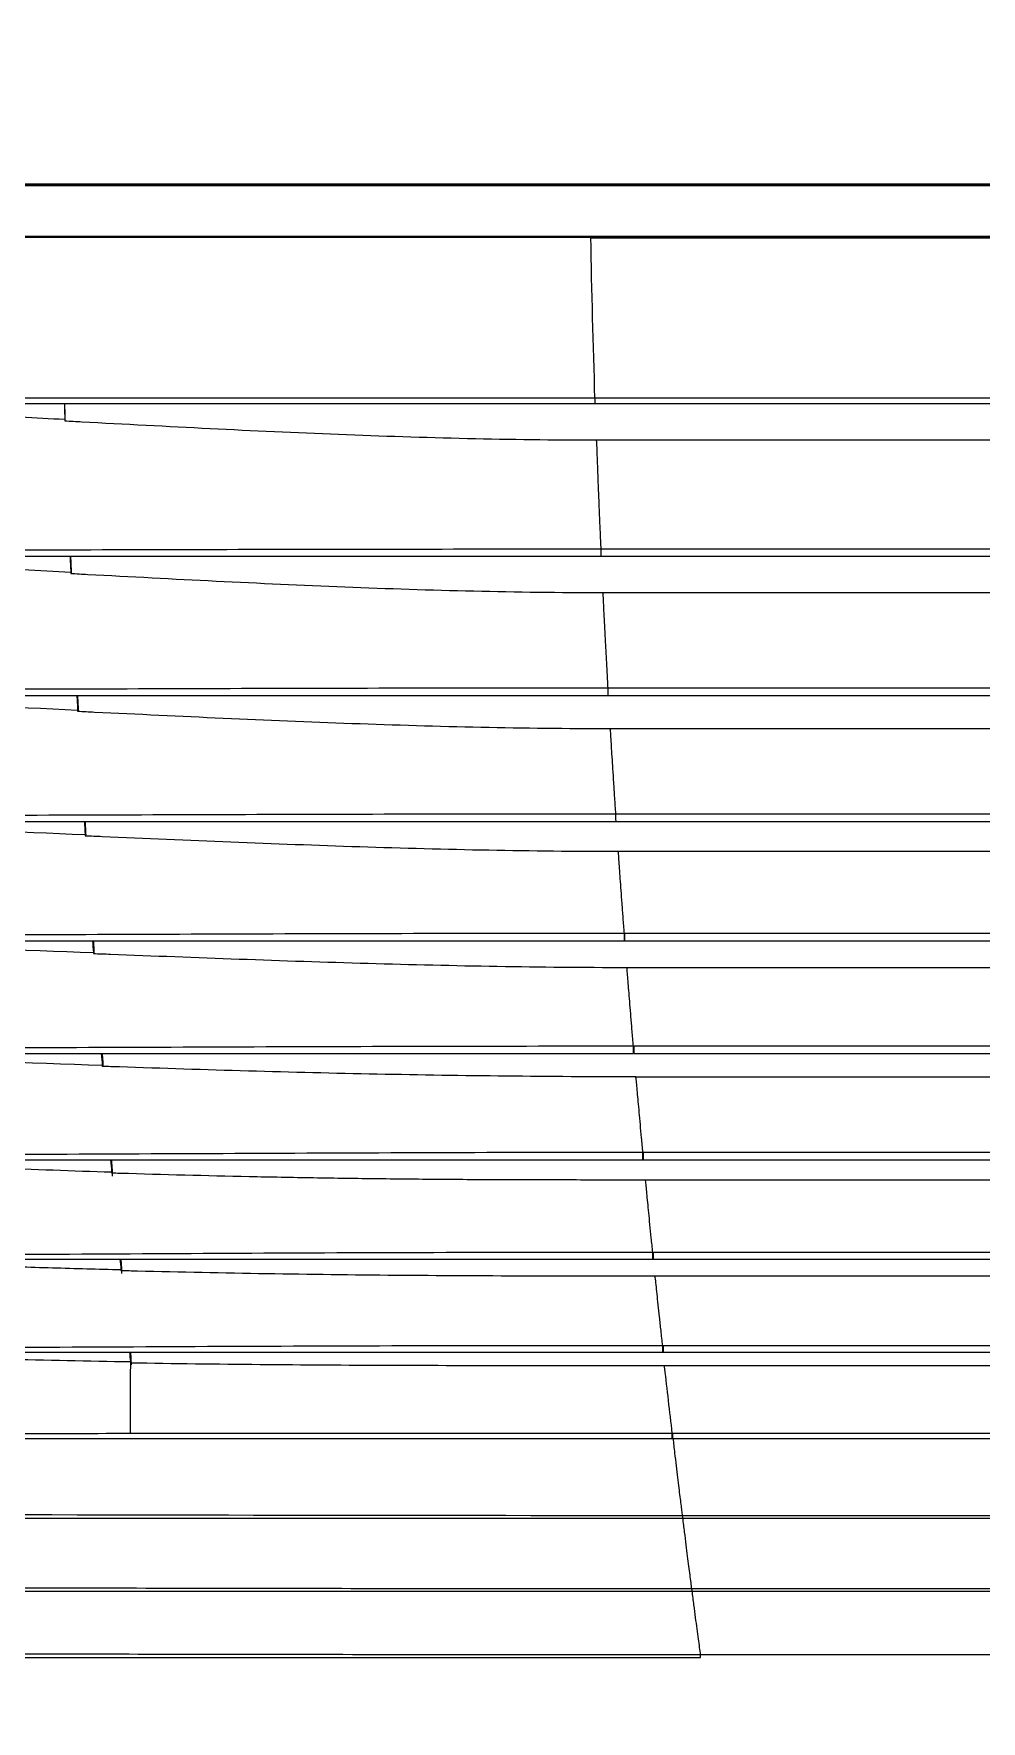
# Model space of a CAD drawing. Header units: millimetres. Extents: x 11242 to 497835, y 4200 to 105100.
# Drawn here: x 275034 to 275176.9, y 45985.9 to 46240.2 of the extents above; entities that cross this region are included whole.
import ezdxf
from ezdxf.xclip import XClip

# ---------------------------------------------------------------- set-up
doc = ezdxf.new("R2010")
doc.units = ezdxf.units.MM
doc.header["$LTSCALE"] = 200
doc.header["$XCLIPFRAME"] = 0
for name, color, linetype in [('# LG-AIRCON', 240, 'Continuous'), ('# 냉난방설비', 4, 'Continuous'), ('CEIL-암면흡음텍스', 251, 'Continuous')]:
    doc.layers.add(name, color=color, linetype=linetype)

# ---------------------------------------------------------------- blocks, each defined once
blk = doc.blocks.new('A$C7F214049')
at = {"layer": '# LG-AIRCON', "color": 0}
for p, q in [((923.8, 189.8), (236.16, 189.8)), ((236.16, 189), (923.8, 189)), ((156.27, 187.15), (156.25, 187.61)), ((236.38, 183.5), (362.68, 183.5)), ((922.92, 167.02), (237.04, 167.02)), ((237.08, 166), (922.88, 166)), ((157.17, 163.9), (157.14, 164.63)), ((157.14, 164.54), (157.16, 164.03)), ((237.37, 160.5), (362.68, 160.5)), ((921.87, 146.1), (238.09, 146.1)), ((238.15, 145), (921.81, 145)), ((238.45, 140), (362.68, 140)), ((159.35, 124.46), (159.31, 125.13)), ((159.31, 125.03), (159.35, 124.55)), ((920.71, 127.11), (239.25, 127.11)), ((239.33, 126), (920.63, 126)), ((239.64, 121.5), (362.68, 121.5)), ((919.34, 109.12), (240.62, 109.12)), ((240.62, 108), (919.34, 108)), ((240.93, 104), (362.68, 104)), ((917.96, 92.11), (242, 92.11)), ((161.95, 89.73), (161.9, 90.34)), ((161.9, 90.22), (161.94, 89.81)), ((242, 91), (917.96, 91)), ((242.31, 87.5), (362.68, 87.5)), ((916.51, 76.11), (243.45, 76.11)), ((243.45, 75), (916.51, 75)), ((243.74, 72), (362.68, 72)), ((915.03, 61.03), (244.93, 61.03)), ((244.93, 60), (915.03, 60)), ((245.24, 57.5), (362.68, 57.5)), ((913.53, 46.98), (246.43, 46.98)), ((246.43, 46), (913.53, 46)), ((246.68, 44), (362.68, 44)), ((912.09, 33.76), (247.87, 33.76)), ((247.87, 33), (912.09, 33)), ((910.64, 21.35), (249.32, 21.35)), ((249.36, 21), (910.6, 21)), ((909.24, 10.33), (250.72, 10.33)), ((250.76, 10), (909.2, 10)), ((907.91, 0.36), (252.05, 0.36))]:
    blk.add_line(p, q, dxfattribs=at)
for points, knots in [([(0.95, 221.94), (6.89, 221.94), (12.88, 221.94), (24.85, 221.94), (30.84, 221.94), (48.84, 221.94), (60.86, 221.94), (96.96, 221.94), (121.09, 221.94), (169.36, 221.94), (193.52, 221.94), (241.83, 221.94), (265.99, 221.94), (386.76, 221.94), (483.38, 221.94), (580, 221.94)], [0, 0, 0, 0, 0.03125, 0.03125, 0.0625, 0.0625, 0.125, 0.125, 0.25, 0.25, 0.375, 0.375, 0.5, 0.5, 1, 1, 1, 1]), ([(1.02, 222.08), (5.84, 222.05), (10.68, 222.07), (20.38, 222.08), (25.23, 222.08), (39.8, 222.08), (49.53, 222.08), (78.75, 222.08), (98.27, 222.09), (137.37, 222.08), (156.93, 222.08), (196.07, 222.08), (215.64, 222.08), (235.21, 222.08)], [0, 0, 0, 0, 0.0625, 0.0625, 0.125, 0.125, 0.25, 0.25, 0.5, 0.5, 0.75, 0.75, 1, 1, 1, 1]), ([(580, 221.8), (483.39, 221.8), (386.78, 221.8), (266.01, 221.8), (241.86, 221.8), (193.56, 221.8), (169.41, 221.8), (121.16, 221.8), (97.04, 221.8), (60.93, 221.8), (48.92, 221.8), (30.92, 221.8), (24.93, 221.8), (12.95, 221.8), (6.96, 221.8), (1.02, 221.8)], [0, 0, 0, 0, 0.5, 0.5, 0.625, 0.625, 0.75, 0.75, 0.875, 0.875, 0.9375, 0.9375, 0.96875, 0.96875, 1, 1, 1, 1]), ([(235.21, 221.94), (215.64, 221.94), (196.07, 221.94), (156.93, 221.94), (137.37, 221.94), (98.28, 221.95), (78.76, 221.94), (49.53, 221.94), (39.8, 221.94), (25.24, 221.94), (20.38, 221.94), (10.69, 221.93), (5.85, 221.91), (1.03, 221.94)], [0, 0, 0, 0, 0.25, 0.25, 0.5, 0.5, 0.75, 0.75, 0.875, 0.875, 0.9375, 0.9375, 1, 1, 1, 1]), ([(443.67, 222), (392.53, 222), (341.38, 222), (266.1, 222), (241.95, 222), (193.66, 222), (169.52, 222), (121.28, 222), (97.18, 222), (61.05, 222), (49.02, 222), (30.97, 222), (24.96, 222), (13.13, 222), (7.32, 222), (1.51, 222)], [0, 0, 0, 0, 0.346652, 0.346652, 0.510321, 0.510321, 0.673991, 0.673991, 0.83766, 0.83766, 0.919495, 0.919495, 0.960412, 0.960412, 1, 1, 1, 1]), ([(235.21, 222.08), (247.56, 222.08), (259.91, 222.09), (279.86, 222.08), (287.46, 222.08), (310.26, 222.08), (325.46, 222.08), (348.25, 222.08), (355.85, 222.08), (378.64, 222.08), (393.84, 222.08), (424.23, 222.08), (439.43, 222.08), (462.23, 222.08), (469.82, 222.08), (492.62, 222.08), (507.82, 222.08), (538.21, 222.08), (553.41, 222.08), (572.4, 222.08), (576.2, 222.08), (580, 222.08)], [0, 0, 0, 0, 0.107476, 0.107476, 0.173589, 0.173589, 0.305814, 0.305814, 0.371927, 0.371927, 0.504153, 0.504153, 0.636379, 0.636379, 0.702492, 0.702492, 0.834718, 0.834718, 0.966944, 0.966944, 1, 1, 1, 1]), ([(1.13, 214.2), (7.08, 214.2), (13.07, 214.2), (25.04, 214.2), (31.03, 214.2), (49.02, 214.2), (61.04, 214.2), (97.14, 214.2), (121.25, 214.2), (169.49, 214.2), (193.64, 214.2), (241.93, 214.2), (266.08, 214.2), (386.82, 214.2), (483.41, 214.2), (580, 214.2)], [0, 0, 0, 0, 0.03125, 0.03125, 0.0625, 0.0625, 0.125, 0.125, 0.25, 0.25, 0.375, 0.375, 0.5, 0.5, 1, 1, 1, 1]), ([(580, 214), (483.46, 214), (386.91, 214), (266.23, 214), (242.09, 214), (193.83, 214), (169.7, 214), (121.48, 214), (97.38, 214), (61.27, 214), (49.24, 214), (31.21, 214), (25.19, 214), (13.18, 214), (7.17, 214), (1.17, 214)], [0, 0, 0, 0, 0.5, 0.5, 0.625, 0.625, 0.75, 0.75, 0.875, 0.875, 0.9375, 0.9375, 0.96875, 0.96875, 1, 1, 1, 1]), ([(223.57, 214), (218.77, 214), (202.39, 214), (186.02, 214), (174.44, 214)], [0, 0, 0, 0, 0.293157, 1, 1, 1, 1]), ([(127.67, 189), (145.74, 189), (163.82, 189), (199.99, 189), (218.07, 189), (236.16, 189)], [0, 0, 0, 0, 0.5, 0.5, 1, 1, 1, 1]), ([(236.16, 189.8), (218.07, 189.8), (199.99, 189.8), (163.82, 189.8), (145.74, 189.8), (127.67, 189.8)], [0, 0, 0, 0, 0.5, 0.5, 1, 1, 1, 1]), ([(156.25, 187.61), (156.25, 187.66), (156.25, 187.71), (156.24, 188.08), (156.23, 188.41), (156.21, 188.83), (156.21, 188.91), (156.21, 189)], [0, 0, 0, 0, 0.105618, 0.105618, 0.816744, 0.816744, 1, 1, 1, 1]), ([(156.22, 186.56), (151.77, 186.8), (147.33, 187.04), (137.88, 187.52), (132.89, 187.76), (127.89, 187.97)], [0, 0, 0, 0, 0.47145, 0.47145, 1, 1, 1, 1]), ([(156.22, 186.38), (157.07, 186.33), (164.38, 185.94), (178.13, 185.21), (197.49, 184.31), (216.91, 183.67), (229.88, 183.5), (236.37, 183.5)], [0, 0, 0, 0, 0.032047, 0.274035, 0.516024, 0.758012, 1, 1, 1, 1]), ([(156.27, 186.37), (156.27, 186.38), (156.27, 186.38), (156.27, 186.49), (156.27, 186.6), (156.27, 186.8), (156.27, 186.89), (156.27, 187.04), (156.27, 187.11), (156.27, 187.15)], [0, 0, 0, 0, 0.008299, 0.008299, 0.338366, 0.338366, 0.669206, 0.669206, 1, 1, 1, 1]), ([(236.38, 183.31), (236.4, 182.87), (236.43, 181.99), (236.49, 180.41), (236.55, 178.63), (236.63, 176.65), (236.72, 174.48), (236.81, 172.14), (236.92, 169.66), (237, 167.91), (237.04, 167.02)], [0, 0, 0, 0, 0.118438, 0.238912, 0.361413, 0.485849, 0.612076, 0.739931, 0.869266, 1, 1, 1, 1]), ([(237.04, 167.02), (218.8, 167.02), (200.57, 167), (164.11, 166.92), (145.88, 166.87), (127.67, 166.84)], [0, 0, 0, 0, 0.5, 0.5, 1, 1, 1, 1]), ([(127.67, 166), (145.89, 166), (164.13, 166), (200.6, 166), (218.84, 166), (237.08, 166)], [0, 0, 0, 0, 0.5, 0.5, 1, 1, 1, 1]), ([(157.08, 166), (157.08, 165.95), (157.08, 165.91), (157.09, 165.64), (157.1, 165.42), (157.12, 164.98), (157.13, 164.76), (157.14, 164.54)], [0, 0, 0, 0, 0.096424, 0.096424, 0.548292, 0.548292, 1, 1, 1, 1]), ([(237.04, 167.02), (237.04, 166.92), (237.03, 166.71), (237.04, 166.37), (237.06, 166.07), (237.07, 166.02), (237.08, 166)], [0, 0, 0, 0, 0.204948, 0.439996, 0.70506, 1, 1, 1, 1]), ([(157.11, 163.38), (157.96, 163.33), (165.28, 162.94), (179.05, 162.21), (198.43, 161.31), (217.86, 160.67), (230.85, 160.5), (237.34, 160.5)], [0, 0, 0, 0, 0.032102, 0.274077, 0.516051, 0.758026, 1, 1, 1, 1]), ([(157.16, 164.03), (157.17, 163.99), (157.17, 163.93), (157.17, 163.79), (157.17, 163.71), (157.17, 163.54), (157.17, 163.46), (157.17, 163.38)], [0, 0, 0, 0, 0.349868, 0.349868, 0.699793, 0.699793, 1, 1, 1, 1]), ([(237.35, 160.33), (237.37, 159.89), (237.41, 159.02), (237.49, 157.41), (237.58, 155.58), (237.69, 153.51), (237.81, 151.24), (237.94, 148.77), (238.04, 146.99), (238.09, 146.1)], [0, 0, 0, 0, 0.134887, 0.272619, 0.413151, 0.556345, 0.702007, 0.84994, 1, 1, 1, 1]), ([(238.09, 146.1), (219.68, 146.1), (201.27, 146.06), (164.46, 145.96), (146.06, 145.89), (127.67, 145.85)], [0, 0, 0, 0, 0.5, 0.5, 1, 1, 1, 1]), ([(127.67, 145), (146.07, 145), (164.48, 145), (201.31, 145), (219.73, 145), (238.15, 145)], [0, 0, 0, 0, 0.5, 0.5, 1, 1, 1, 1]), ([(158.11, 145), (158.12, 144.83), (158.13, 144.66), (158.16, 144.26), (158.17, 144.02), (158.18, 143.79)], [0, 0, 0, 0, 0.416719, 0.416719, 1, 1, 1, 1]), ([(238.09, 146.1), (238.09, 145.99), (238.09, 145.77), (238.1, 145.4), (238.12, 145.08), (238.14, 145.03), (238.15, 145)], [0, 0, 0, 0, 0.206968, 0.442614, 0.706976, 1, 1, 1, 1]), ([(158.15, 142.62), (159, 142.57), (166.33, 142.22), (180.11, 141.56), (199.51, 140.74), (218.96, 140.16), (231.95, 140), (238.44, 140)], [0, 0, 0, 0, 0.032065, 0.274049, 0.516032, 0.758016, 1, 1, 1, 1]), ([(158.21, 143.27), (158.21, 143.23), (158.21, 143.17), (158.22, 143.03), (158.22, 142.95), (158.22, 142.79), (158.22, 142.7), (158.22, 142.61)], [0, 0, 0, 0, 0.346969, 0.346969, 0.69399, 0.69399, 1, 1, 1, 1]), ([(238.45, 139.86), (238.47, 139.49), (238.52, 138.76), (238.6, 137.37), (238.7, 135.76), (238.82, 133.92), (238.95, 131.85), (239.09, 129.59), (239.2, 127.94), (239.25, 127.11)], [0, 0, 0, 0, 0.132752, 0.269056, 0.408883, 0.552096, 0.69849, 0.847845, 1, 1, 1, 1]), ([(239.25, 127.11), (220.65, 127.11), (202.05, 127.07), (164.85, 126.96), (146.25, 126.89), (127.67, 126.84)], [0, 0, 0, 0, 0.5, 0.5, 1, 1, 1, 1]), ([(127.67, 126), (146.26, 126), (164.87, 126), (202.1, 126), (220.71, 126), (239.33, 126)], [0, 0, 0, 0, 0.5, 0.5, 1, 1, 1, 1]), ([(159.16, 126), (159.16, 126), (159.16, 126), (159.2, 125.34), (159.24, 124.67), (159.28, 124.01)], [0, 0, 0, 0, 0.000122, 0.000122, 1, 1, 1, 1]), ([(159.25, 126), (159.26, 125.86), (159.27, 125.71), (159.29, 125.39), (159.3, 125.21), (159.31, 125.03)], [0, 0, 0, 0, 0.44253, 0.44253, 1, 1, 1, 1]), ([(239.25, 127.11), (239.25, 127), (239.25, 126.78), (239.26, 126.41), (239.29, 126.07), (239.31, 126.03), (239.33, 126)], [0, 0, 0, 0, 0.208635, 0.444762, 0.708537, 1, 1, 1, 1]), ([(159.28, 123.85), (160.14, 123.82), (167.47, 123.5), (181.26, 122.9), (200.68, 122.17), (220.14, 121.64), (233.13, 121.5), (239.63, 121.5)], [0, 0, 0, 0, 0.032064, 0.274048, 0.516032, 0.758016, 1, 1, 1, 1]), ([(159.35, 124.55), (159.35, 124.51), (159.35, 124.46), (159.35, 124.33), (159.35, 124.25), (159.36, 124.08), (159.36, 123.98), (159.35, 123.87), (159.35, 123.86), (159.35, 123.85)], [0, 0, 0, 0, 0.322849, 0.322849, 0.645744, 0.645744, 0.967906, 0.967906, 1, 1, 1, 1]), ([(239.65, 121.35), (239.67, 120.99), (239.72, 120.27), (239.82, 118.93), (239.93, 117.38), (240.05, 115.61), (240.2, 113.64), (240.36, 111.48), (240.48, 109.91), (240.54, 109.12)], [0, 0, 0, 0, 0.132302, 0.268293, 0.407941, 0.551123, 0.697654, 0.847331, 1, 1, 1, 1]), ([(240.54, 109.12), (221.72, 109.12), (202.9, 109.08), (165.27, 108.95), (146.46, 108.88), (127.67, 108.82)], [0, 0, 0, 0, 0.5, 0.5, 1, 1, 1, 1]), ([(127.67, 108), (146.46, 108), (165.27, 108), (202.9, 108), (221.72, 108), (240.54, 108)], [0, 0, 0, 0, 0.5, 0.5, 1, 1, 1, 1]), ([(160.4, 108.01), (160.4, 108), (160.4, 108), (160.44, 107.41), (160.48, 106.82), (160.53, 106.23)], [0, 0, 0, 0, 0.003367, 0.003367, 1, 1, 1, 1]), ([(160.5, 108), (160.5, 107.95), (160.51, 107.9), (160.53, 107.66), (160.54, 107.47), (160.55, 107.28)], [0, 0, 0, 0, 0.215885, 0.215885, 1, 1, 1, 1]), ([(160.59, 106.85), (160.59, 106.82), (160.59, 106.77), (160.59, 106.64), (160.59, 106.57), (160.6, 106.4), (160.6, 106.3), (160.6, 106.17), (160.6, 106.13), (160.6, 106.09)], [0, 0, 0, 0, 0.295747, 0.295747, 0.591536, 0.591536, 0.886644, 0.886644, 1, 1, 1, 1]), ([(240.54, 109.12), (240.54, 108.88), (240.54, 108.58), (240.54, 108.14), (240.54, 108), (240.54, 108)], [0, 0, 0, 0, 0.500159, 0.500159, 1, 1, 1, 1]), ([(240.62, 109.12), (240.62, 108.88), (240.62, 108.58), (240.62, 108.14), (240.62, 108), (240.62, 108)], [0, 0, 0, 0, 0.5, 0.5, 1, 1, 1, 1]), ([(160.52, 106.09), (161.38, 106.06), (168.72, 105.78), (182.52, 105.24), (201.95, 104.59), (221.42, 104.12), (234.43, 104), (240.93, 104)], [0, 0, 0, 0, 0.032091, 0.274084, 0.516078, 0.758071, 1, 1, 1, 1]), ([(240.94, 103.86), (240.97, 103.53), (241.02, 102.86), (241.12, 101.6), (241.24, 100.13), (241.38, 98.43), (241.54, 96.52), (241.71, 94.42), (241.84, 92.89), (241.91, 92.11)], [0, 0, 0, 0, 0.130527, 0.265333, 0.404403, 0.54761, 0.694753, 0.845607, 1, 1, 1, 1]), ([(241.91, 92.11), (222.86, 92.11), (203.81, 92.06), (165.73, 91.93), (146.69, 91.84), (127.67, 91.79)], [0, 0, 0, 0, 0.5, 0.5, 1, 1, 1, 1]), ([(241.91, 92.11), (241.91, 91.87), (241.91, 91.58), (241.91, 91.14), (241.91, 91), (241.91, 91)], [0, 0, 0, 0, 0.5, 0.5, 1, 1, 1, 1]), ([(242, 92.11), (242, 91.87), (242, 91.58), (242, 91.14), (242, 91), (242, 91)], [0, 0, 0, 0, 0.500545, 0.500545, 1, 1, 1, 1]), ([(127.67, 91), (146.69, 91), (165.73, 91), (203.81, 91), (222.86, 91), (241.91, 91)], [0, 0, 0, 0, 0.5, 0.5, 1, 1, 1, 1]), ([(161.84, 91), (161.85, 90.9), (161.85, 90.81), (161.87, 90.55), (161.89, 90.39), (161.9, 90.22)], [0, 0, 0, 0, 0.373661, 0.373661, 1, 1, 1, 1]), ([(242.3, 87.5), (235.8, 87.5), (222.78, 87.57), (203.32, 87.87), (183.89, 88.35), (170.07, 88.8), (162.73, 89.05), (161.86, 89.08)], [0, 0, 0, 0, 0.241875, 0.483824, 0.725773, 0.967722, 1, 1, 1, 1]), ([(161.94, 89.81), (161.94, 89.77), (161.94, 89.72), (161.95, 89.59), (161.95, 89.51), (161.95, 89.34), (161.95, 89.24), (161.95, 89.12), (161.95, 89.1), (161.95, 89.07)], [0, 0, 0, 0, 0.309691, 0.309691, 0.619434, 0.619434, 0.928334, 0.928334, 1, 1, 1, 1]), ([(242.32, 87.35), (242.35, 87.04), (242.41, 86.39), (242.51, 85.18), (242.64, 83.78), (242.79, 82.16), (242.95, 80.33), (243.14, 78.32), (243.28, 76.85), (243.35, 76.11)], [0, 0, 0, 0, 0.129668, 0.263896, 0.40267, 0.54587, 0.6933, 0.844735, 1, 1, 1, 1]), ([(243.35, 76.11), (224.06, 76.11), (204.77, 76.03), (166.21, 75.86), (146.93, 75.77), (127.67, 75.73)], [0, 0, 0, 0, 0.5, 0.5, 1, 1, 1, 1]), ([(127.67, 75), (146.93, 75), (166.21, 75), (204.77, 75), (224.06, 75), (243.35, 75)], [0, 0, 0, 0, 0.5, 0.5, 1, 1, 1, 1]), ([(163.22, 75), (163.23, 74.96), (163.23, 74.92), (163.26, 74.6), (163.29, 74.32), (163.31, 74.05)], [0, 0, 0, 0, 0.133541, 0.133541, 1, 1, 1, 1]), ([(163.31, 74.05), (163.31, 74.05), (163.31, 74.05), (163.31, 74.07), (163.31, 74.09), (163.31, 74.1)], [0, 0, 0, 0, 0.204675, 0.204675, 1, 1, 1, 1]), ([(243.35, 76.11), (243.35, 75.86), (243.35, 75.57), (243.35, 75.14), (243.35, 75), (243.35, 75)], [0, 0, 0, 0, 0.5, 0.5, 1, 1, 1, 1]), ([(243.45, 76.11), (243.45, 75.87), (243.45, 75.57), (243.45, 75.14), (243.45, 75), (243.45, 75)], [0, 0, 0, 0, 0.5, 0.5, 1, 1, 1, 1]), ([(163.27, 73.04), (164.11, 73.01), (171.43, 72.79), (181.97, 72.52), (194.93, 72.28), (204.67, 72.15), (214.42, 72.06), (224.19, 72.02), (233.96, 72), (240.48, 72), (243.73, 72)], [0, 0, 0, 0, 0.03148, 0.273623, 0.394695, 0.515767, 0.636839, 0.757911, 0.878983, 1, 1, 1, 1]), ([(163.35, 73.44), (163.35, 73.39), (163.35, 73.32), (163.36, 73.16), (163.36, 73.07), (163.36, 72.88), (163.36, 72.78), (163.36, 72.64), (163.36, 72.59), (163.36, 72.54)], [0, 0, 0, 0, 0.289054, 0.289054, 0.578222, 0.578222, 0.865626, 0.865626, 1, 1, 1, 1]), ([(243.75, 71.9), (243.77, 71.62), (243.83, 71.04), (243.94, 69.92), (244.07, 68.58), (244.23, 67.02), (244.4, 65.23), (244.6, 63.23), (244.75, 61.77), (244.83, 61.03)], [0, 0, 0, 0, 0.124654, 0.255527, 0.392666, 0.535953, 0.685134, 0.839895, 1, 1, 1, 1]), ([(244.83, 61.03), (225.29, 61.03), (205.76, 61.01), (166.7, 60.8), (147.18, 60.67), (127.67, 60.64)], [0, 0, 0, 0, 0.5, 0.5, 1, 1, 1, 1]), ([(127.67, 60), (147.18, 60), (166.7, 60), (205.76, 60), (225.29, 60), (244.83, 60)], [0, 0, 0, 0, 0.5, 0.5, 1, 1, 1, 1]), ([(127.98, 59.46), (129.87, 59.41), (131.76, 59.36), (137.1, 59.22), (140.56, 59.12), (147.45, 58.93), (150.9, 58.83), (157.79, 58.63), (161.24, 58.53), (164.68, 58.44)], [0, 0, 0, 0, 0.154356, 0.154356, 0.436249, 0.436249, 0.718129, 0.718129, 1, 1, 1, 1]), ([(164.65, 60), (164.67, 59.8), (164.69, 59.6), (164.71, 59.37), (164.72, 59.34), (164.72, 59.32)], [0, 0, 0, 0, 0.878609, 0.878609, 1, 1, 1, 1]), ([(164.72, 59.32), (164.72, 59.32), (164.72, 59.32), (164.72, 59.34), (164.72, 59.36), (164.72, 59.37)], [0, 0, 0, 0, 0.162507, 0.162507, 1, 1, 1, 1]), ([(164.75, 58.76), (164.75, 58.71), (164.75, 58.64), (164.76, 58.49), (164.76, 58.4), (164.76, 58.21), (164.76, 58.11), (164.76, 57.96), (164.76, 57.92), (164.76, 57.88)], [0, 0, 0, 0, 0.29349, 0.29349, 0.587046, 0.587046, 0.879579, 0.879579, 1, 1, 1, 1]), ([(164.68, 58.32), (165.51, 58.3), (172.84, 58.12), (186.64, 57.84), (206.13, 57.6), (222.4, 57.52), (235.42, 57.5), (241.94, 57.5), (245.19, 57.5)], [0, 0, 0, 0, 0.031154, 0.273366, 0.515577, 0.757789, 0.878894, 1, 1, 1, 1]), ([(245.21, 57.3), (245.25, 56.93), (245.33, 56.16), (245.48, 54.76), (245.65, 53.15), (245.85, 51.3), (246.07, 49.24), (246.24, 47.74), (246.32, 46.98)], [0, 0, 0, 0, 0.143813, 0.296961, 0.459414, 0.630967, 0.811278, 1, 1, 1, 1]), ([(246.32, 46.98), (226.54, 46.98), (206.76, 46.96), (167.21, 46.79), (147.44, 46.67), (127.67, 46.63)], [0, 0, 0, 0, 0.5, 0.5, 1, 1, 1, 1]), ([(127.67, 46), (147.44, 46), (167.21, 46), (206.76, 46), (226.54, 46), (246.32, 46)], [0, 0, 0, 0, 0.5, 0.5, 1, 1, 1, 1]), ([(165.96, 46), (165.96, 46), (165.96, 46), (166.01, 45.53), (166.06, 45.05), (166.11, 44.58)], [0, 0, 0, 0, 0.0011, 0.0011, 1, 1, 1, 1]), ([(166.09, 46), (166.11, 45.83), (166.13, 45.66), (166.15, 45.46), (166.15, 45.44), (166.15, 45.41)], [0, 0, 0, 0, 0.864665, 0.864665, 1, 1, 1, 1]), ([(166.11, 44.42), (166.93, 44.4), (174.26, 44.28), (188.09, 44.12), (207.61, 44.02), (227.13, 44), (240.14, 44), (246.64, 44)], [0, 0, 0, 0, 0.030712, 0.273048, 0.515383, 0.757718, 1, 1, 1, 1]), ([(166.15, 45.41), (166.15, 45.41), (166.15, 45.42), (166.15, 45.44), (166.15, 45.46), (166.15, 45.47)], [0, 0, 0, 0, 0.162097, 0.162097, 1, 1, 1, 1]), ([(166.18, 44.99), (166.18, 44.94), (166.19, 44.87), (166.19, 44.72), (166.19, 44.63), (166.2, 44.44), (166.2, 44.34), (166.2, 44.19), (166.2, 44.13), (166.2, 44.08)], [0, 0, 0, 0, 0.285186, 0.285186, 0.570383, 0.570383, 0.855393, 0.855393, 1, 1, 1, 1]), ([(247.82, 33.76), (247.63, 35.42), (247.23, 38.82), (246.87, 42.01), (246.7, 43.5)], [0, 0, 0, 0, 0.490949, 1, 1, 1, 1]), ([(247.91, 33), (248, 32.28), (248.16, 30.89), (248.39, 28.91), (248.6, 27.15), (248.79, 25.59), (248.95, 24.25), (249.1, 23.11), (249.22, 22.16), (249.29, 21.61), (249.32, 21.35)], [0, 0, 0, 0, 0.176049, 0.337518, 0.484403, 0.616703, 0.734415, 0.837536, 0.926064, 1, 1, 1, 1]), ([(249.36, 21), (249.45, 20.29), (249.62, 18.93), (249.86, 17.01), (250.08, 15.29), (250.27, 13.77), (250.44, 12.45), (250.59, 11.32), (250.68, 10.64), (250.72, 10.33)], [0, 0, 0, 0, 0.184926, 0.355832, 0.512716, 0.655576, 0.784411, 0.899219, 1, 1, 1, 1]), ([(250.72, 10.33), (250.19, 10.33), (249.66, 10.33), (246.99, 10.33), (244.86, 10.33), (227.81, 10.33), (212.89, 10.34), (189.53, 10.37), (181.09, 10.39), (157.66, 10.42), (142.67, 10.45), (127.67, 10.47)], [0, 0, 0, 0, 0.013003, 0.013003, 0.065014, 0.065014, 0.428693, 0.428693, 0.634444, 0.634444, 1, 1, 1, 1]), ([(127.67, 10), (142.67, 10), (157.66, 10), (181.1, 10), (189.54, 10), (215.57, 10), (233.17, 10), (250.76, 10)], [0, 0, 0, 0, 0.365482, 0.365482, 0.571144, 0.571144, 1, 1, 1, 1]), ([(250.76, 10), (250.86, 9.3), (251.03, 7.94), (251.28, 6.03), (251.51, 4.33), (251.71, 2.83), (251.89, 1.51), (252, 0.73), (252.05, 0.36)], [0, 0, 0, 0, 0.200817, 0.387975, 0.561471, 0.721308, 0.867483, 1, 1, 1, 1]), ([(252.05, 0.36), (244.28, 0.36), (236.5, 0.37), (213.19, 0.39), (197.65, 0.41), (167.71, 0.46), (153.31, 0.48), (135.17, 0.51), (131.42, 0.51), (127.67, 0.51)], [0, 0, 0, 0, 0.18745, 0.18745, 0.562347, 0.562347, 0.909658, 0.909658, 1, 1, 1, 1]), ([(127.67, 0), (131.42, 0), (135.17, 0), (153.31, 0), (167.71, 0), (197.65, 0), (213.19, 0), (236.5, 0), (244.28, 0), (252.05, 0)], [0, 0, 0, 0, 0.090349, 0.090349, 0.437662, 0.437662, 0.812555, 0.812555, 1, 1, 1, 1])]:
    blk.add_open_spline(points, degree=3, knots=knots, dxfattribs=at)
for points, degree in [([(165.79, 214), (153.08, 214), (140.37, 214), (127.67, 214)], 3), ([(174.44, 214), (171.56, 214), (168.67, 214), (165.79, 214)], 3), ([(235.53, 214), (231.54, 214), (227.56, 214), (223.57, 214)], 3), ([(236.16, 189.8), (235.9, 197.87), (235.69, 205.93), (235.53, 214)], 3), ([(579.78, 213.92), (465.03, 213.92), (350.28, 213.94), (235.53, 213.92)], 3), ([(156.14, 189), (156.17, 188.19), (156.19, 187.38), (156.22, 186.56)], 3), ([(156.25, 187.63), (156.23, 188.32), (156.21, 189)], 2), ([(236.16, 189.8), (236.16, 189.38), (236.16, 189), (236.16, 189)], 3), ([(156.22, 186.56), (156.22, 186.5), (156.22, 186.44), (156.22, 186.38)], 3), ([(236.37, 183.5), (236.37, 183.5), (236.37, 183.5), (236.38, 183.5)], 3), ([(236.38, 183.31), (236.38, 183.37), (236.38, 183.44), (236.38, 183.5)], 3), ([(157, 166), (157.04, 165.19), (157.08, 164.37), (157.11, 163.56)], 3), ([(157.14, 164.57), (157.11, 165.29), (157.08, 166)], 2), ([(128.09, 164.99), (137.78, 164.59), (147.45, 164.08), (157.11, 163.56)], 3), ([(157.11, 163.56), (157.11, 163.5), (157.11, 163.44), (157.11, 163.38)], 3), ([(237.34, 160.5), (237.35, 160.5), (237.36, 160.5), (237.37, 160.5)], 3), ([(237.34, 160.33), (237.35, 160.38), (237.36, 160.44), (237.37, 160.5)], 3), ([(158.03, 144.98), (158.07, 144.25), (158.11, 143.52), (158.15, 142.78)], 3), ([(158.18, 143.83), (158.15, 144.41), (158.12, 145)], 2), ([(128.2, 144.12), (138.2, 143.75), (148.18, 143.27), (158.15, 142.78)], 3), ([(158.15, 142.78), (158.15, 142.73), (158.15, 142.67), (158.15, 142.62)], 3), ([(158.21, 143.3), (158.18, 143.83)], 1), ([(158.18, 143.79), (158.19, 143.61), (158.2, 143.44), (158.21, 143.26)], 3), ([(238.44, 140), (238.44, 140), (238.45, 140), (238.45, 140)], 3), ([(238.45, 139.86), (238.45, 139.91), (238.45, 139.95), (238.45, 140)], 3), ([(128.26, 125.25), (138.62, 124.9), (148.96, 124.47), (159.28, 124.01)], 3), ([(159.31, 125.08), (159.28, 125.54), (159.25, 126)], 2), ([(159.28, 124.01), (159.28, 123.96), (159.28, 123.91), (159.28, 123.85)], 3), ([(239.63, 121.5), (239.64, 121.5), (239.64, 121.5), (239.64, 121.5)], 3), ([(239.64, 121.35), (239.64, 121.4), (239.64, 121.45), (239.64, 121.5)], 3), ([(128.28, 107.36), (139.05, 107.06), (149.79, 106.65), (160.53, 106.23)], 3), ([(160.55, 107.33), (160.53, 107.66), (160.5, 108)], 2), ([(160.55, 107.28), (160.56, 107.13), (160.58, 106.99), (160.59, 106.85)], 3), ([(160.53, 106.23), (160.52, 106.19), (160.52, 106.14), (160.52, 106.09)], 3), ([(240.94, 103.86), (240.93, 103.9), (240.93, 103.95), (240.93, 104)], 3), ([(240.93, 104), (240.93, 104), (240.93, 104), (240.93, 104)], 3), ([(128.07, 90.38), (139.35, 90.07), (150.62, 89.65), (161.87, 89.25)], 3), ([(161.72, 91), (161.77, 90.42), (161.82, 89.83), (161.87, 89.25)], 3), ([(161.9, 90.28), (161.87, 90.64), (161.84, 91)], 2), ([(161.87, 89.25), (161.86, 89.19), (161.86, 89.13), (161.86, 89.08)], 3), ([(242.3, 87.5), (242.3, 87.5), (242.31, 87.5), (242.31, 87.5)], 3), ([(242.32, 87.35), (242.31, 87.4), (242.31, 87.45), (242.3, 87.5)], 3), ([(127.95, 74.4), (139.77, 74.03), (151.53, 73.55), (163.27, 73.16)], 3), ([(163.11, 74.98), (163.16, 74.38), (163.22, 73.77), (163.27, 73.16)], 3), ([(163.31, 74.1), (163.27, 74.55), (163.23, 75)], 2), ([(163.35, 73.47), (163.31, 74.09)], 1), ([(163.31, 74.05), (163.32, 73.84), (163.33, 73.64), (163.35, 73.44)], 3), ([(243.45, 76.11), (243.42, 76.11), (243.38, 76.11), (243.35, 76.11)], 3), ([(243.35, 75), (243.38, 75), (243.42, 75), (243.45, 75)], 3), ([(163.27, 73.16), (163.27, 73.12), (163.27, 73.08), (163.27, 73.04)], 3), ([(229.87, 72.01), (234.49, 72), (239.11, 72), (243.74, 72)], 3), ([(243.73, 72), (243.73, 72), (243.74, 72), (243.74, 72)], 3), ([(243.74, 71.9), (243.74, 71.94), (243.74, 71.97), (243.73, 72)], 3), ([(164.53, 60), (164.58, 59.48), (164.63, 58.96), (164.68, 58.44)], 3), ([(164.72, 59.37), (164.69, 59.69), (164.66, 60)], 2), ([(164.75, 58.8), (164.72, 59.36)], 1), ([(164.72, 59.32), (164.73, 59.13), (164.74, 58.95), (164.75, 58.76)], 3), ([(244.83, 61.03), (244.83, 60.56), (244.83, 60), (244.83, 60)], 3), ([(244.93, 61.03), (244.9, 61.03), (244.86, 61.03), (244.83, 61.03)], 3), ([(244.83, 60), (244.86, 60), (244.9, 60), (244.93, 60)], 3), ([(244.93, 61.03), (244.93, 60.56), (244.93, 60), (244.93, 60)], 3), ([(164.68, 58.44), (164.68, 58.4), (164.68, 58.36), (164.68, 58.32)], 3), ([(245.19, 57.5), (245.21, 57.5), (245.23, 57.5), (245.24, 57.5)], 3), ([(245.2, 57.3), (245.21, 57.37), (245.23, 57.44), (245.24, 57.5)], 3), ([(166.15, 45.47), (166.12, 45.74), (166.1, 46)], 2), ([(246.32, 46.98), (246.32, 46.51), (246.32, 46), (246.32, 46)], 3), ([(246.43, 46.98), (246.39, 46.98), (246.35, 46.98), (246.32, 46.98)], 3), ([(246.32, 46), (246.35, 46), (246.39, 46), (246.43, 46)], 3), ([(246.43, 46.98), (246.43, 46.51), (246.43, 46), (246.43, 46)], 3), ([(127.99, 45.41), (140.7, 45.1), (153.4, 44.78), (166.11, 44.58)], 3), ([(166.11, 44.42), (166.06, 40.99), (166.04, 37.33), (166.05, 33.73)], 3), ([(166.11, 44.58), (166.11, 44.52), (166.11, 44.47), (166.11, 44.42)], 3), ([(166.18, 45.03), (166.15, 45.45)], 1), ([(166.15, 45.41), (166.16, 45.27), (166.17, 45.13), (166.18, 44.99)], 3), ([(246.68, 43.5), (246.67, 43.67), (246.66, 43.84), (246.64, 44)], 3), ([(246.64, 44), (246.66, 44), (246.67, 44), (246.68, 44)], 3), ([(166.05, 33.73), (153.26, 33.7), (140.47, 33.66), (127.67, 33.63)], 3), ([(247.82, 33.76), (220.56, 33.76), (193.31, 33.78), (166.05, 33.73)], 3), ([(247.82, 33), (247.82, 33), (247.82, 33.36), (247.82, 33.76)], 3), ([(247.91, 33), (247.91, 33), (247.91, 33.36), (247.91, 33.76)], 3), ([(127.67, 33), (167.72, 33), (207.8, 33), (247.87, 33)], 3), ([(249.32, 21.35), (208.77, 21.35), (168.21, 21.44), (127.67, 21.51)], 3), ([(127.67, 21), (168.23, 21), (208.8, 21), (249.36, 21)], 3), ([(249.32, 21.35), (249.33, 21.14), (249.35, 21), (249.36, 21)], 3), ([(250.72, 10.33), (250.74, 10.12), (250.75, 10), (250.76, 10)], 3), ([(252.05, 0), (252.05, 0), (252.05, 0.14), (252.05, 0.36)], 3)]:
    blk.add_open_spline(points, degree=degree, dxfattribs=at)
blk = doc.blocks.new('냉난방설비')
at = {"layer": '# 냉난방설비', "color": 8}
blk.add_blockref('A$C7F214049', (274882.5, -72804.52), dxfattribs=at)
blk = doc.blocks.new('C-6x6_1f')
blk.add_line((-37746.98, -324623.45), (-37746.98, -303023.45))

msp = doc.modelspace()

# ---------------------------------------------------------------- block references
msp.add_blockref('냉난방설비', (0, 118800))
at = {"layer": 'CEIL-암면흡음텍스'}
ref = msp.add_blockref('C-6x6_1f', (312846.98, 365623.45), dxfattribs=at)
XClip(ref).set_block_clipping_path([(-44646.9790898738, -322658.1999318774), (-44646.9790898737, -305548.1999180664), (-47046.9790898737, -305548.1999180664), (-47046.9790898736, -305973.1999180662), (-48296.9790898722, -305973.1999180663), (-48296.9790898722, -303548.1999180664), (-45296.9790898737, -303548.1999180664), (-45296.9790898737, -304048.1999180681), (-44646.9790898737, -304048.1999180681), (-44646.5353875862, -292423.1999679231), (-42421.9790898737, -292423.4499304554), (-42421.9790898737, -292998.1999180662), (-41871.9790898737, -292998.1999180662), (-41871.9790898737, -292423.4499304554), (-32421.9790898737, -292423.4499304554), (-32421.9790898733, -292998.0749242609), (-32011.9790898744, -292998.3249118712), (-32011.9790898735, -293158.199893286), (-32011.9790898735, -296423.1999180665), (-42546.9791048045, -296423.1999180665), (-42546.9790898735, -319748.1999180674), (-31896.9790559213, -319748.1999180657), (-31896.9790397005, -322448.1999180666), (-32421.9790898735, -322448.1999180666), (-32421.9790898735, -322658.1999318774), (-35648.1669723085, -322658.1999318774), (-35648.1669723085, -322808.4499304545), (-39645.7912074402, -322808.4499304545), (-39645.7912074402, -322658.1999318774), (-41871.9790898737, -322658.1999318774), (-41871.9790898737, -322448.1999180666), (-42421.9790898737, -322448.1999180666), (-42421.9790898737, -322658.1999318774)])

doc.saveas('drawing.dxf')
